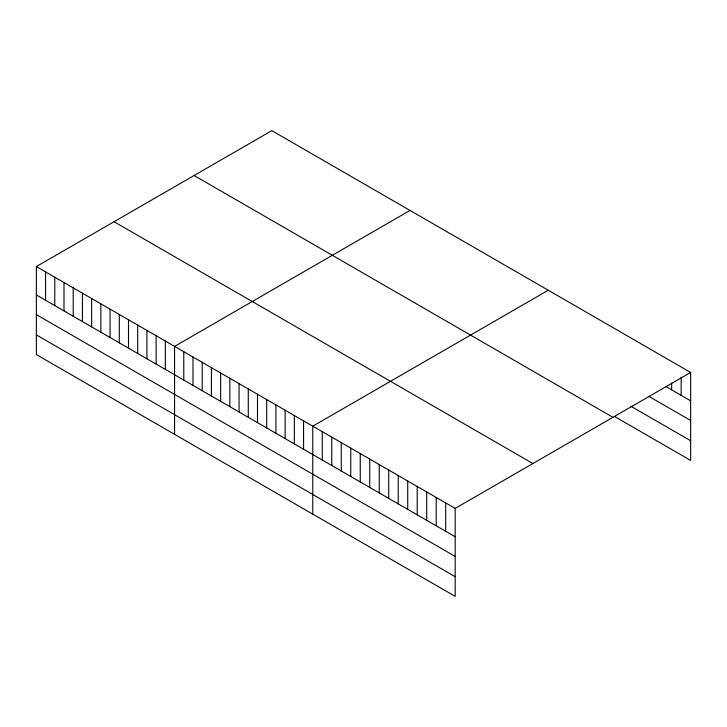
<?xml version="1.0" encoding="UTF-8"?>
<svg xmlns="http://www.w3.org/2000/svg" width="727" height="727" viewBox="0 0 727 727"><rect width="100%" height="100%" fill="white"/><g stroke="black" fill="none" stroke-linecap="round" stroke-linejoin="round"><path stroke-width="1.09" d="M36.35 266.582L455.184 508.4L455.184 596.358L36.35 354.549L36.35 266.582L271.816 130.642L690.65 372.451L690.65 460.418L614.706 416.562M410.028 210.439L174.562 346.388L174.562 434.346M548.249 290.237L312.783 426.186L312.783 514.143M455.184 508.4L690.65 372.451M665.968 386.564L690.65 400.822M648.875 396.369L690.65 420.488M630.836 406.22L690.65 440.744M194.109 175.507L612.943 417.316M114.057 221.726L532.891 463.535M36.35 294.953L455.184 536.762M36.35 314.618L455.184 556.428M36.35 334.883L455.184 576.693M681.154 377.186L681.154 395.343M671.666 383.047L671.666 389.854M445.687 502.92L445.687 531.283M436.2 497.432L436.2 525.803M426.704 491.952L426.704 520.323M417.207 486.472L417.207 514.843M407.72 480.992L407.72 509.363M398.223 475.513L398.223 503.875M388.727 470.033L388.727 498.395M379.24 464.553L379.24 492.915M369.743 459.064L369.743 487.435M360.247 453.584L360.247 481.956M350.75 448.105L350.75 476.476M341.263 442.625L341.263 470.996M331.766 437.145L331.766 465.507M322.27 431.665L322.27 460.027M303.568 420.86L303.568 449.231M294.353 415.544L294.353 443.906M285.138 410.219L285.138 438.59M275.924 404.903L275.924 433.265M266.709 399.586L266.709 427.949M257.494 394.261L257.494 422.632M248.28 388.945L248.28 417.307M239.065 383.62L239.065 411.991M229.85 378.304L229.85 406.666M220.635 372.987L220.635 401.349M211.421 367.662L211.421 396.033M202.206 362.346L202.206 390.708M192.991 357.021L192.991 385.392M183.777 351.704L183.777 380.067M165.347 341.063L165.347 369.434M156.132 335.747L156.132 364.109M146.918 330.421L146.918 358.793M137.712 325.105L137.712 353.467M128.497 319.789L128.497 348.151M119.283 314.464L119.283 342.835M110.068 309.148L110.068 337.51M100.853 303.822L100.853 332.194M91.638 298.506L91.638 326.868M82.424 293.181L82.424 321.552M73.209 287.865L73.209 316.236M63.994 282.549L63.994 310.911M54.779 277.223L54.779 305.594M45.565 271.907L45.565 300.269"/></g></svg>
